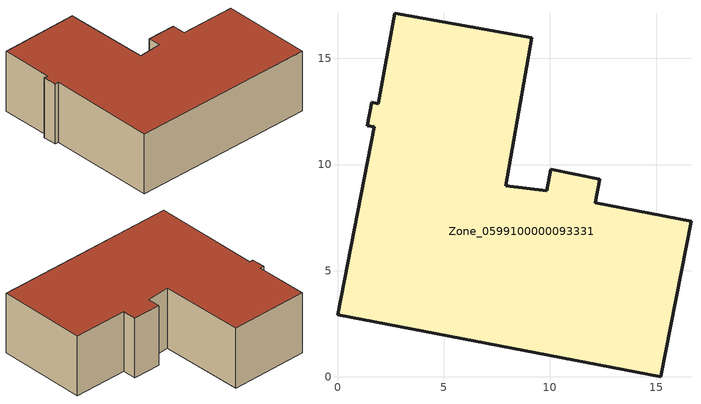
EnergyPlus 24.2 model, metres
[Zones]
Zone_0599100000093331
 floor ground (C_G): 1.72,11.78 1.41,11.83 1.6,12.93 1.92,12.87 2.7,17.13 9.14,15.96 7.91,8.99 9.84,8.76 10.03,9.77 12.34,9.31 12.13,8.21 16.64,7.34 15.21,0 0,2.92 z0
 wall outside (C_F): 1.92,12.87 1.6,12.93 1.41,11.83 1.72,11.78 0,2.92 15.21,0 16.64,7.34 12.13,8.21 12.34,9.31 10.03,9.77 9.84,8.76 7.91,8.99 9.14,15.96 2.7,17.13 1.92,12.87 z0:5.17
 roof outside (C_R): 7.91,8.99 9.14,15.96 2.7,17.13 1.92,12.87 1.6,12.93 1.41,11.83 1.72,11.78 0,2.92 15.21,0 16.64,7.34 12.13,8.21 12.34,9.31 10.03,9.77 9.84,8.76 z5.17
[BUILDING]
Pand.0599100000093331: North Axis=0; Terrain=City; Loads Convergence Tolerance Value=0.04; Temperature Convergence Tolerance Value=0.4; Solar Distribution=FullExterior; Maximum Number of Warmup Days=25; Minimum Number of Warmup Days=1
[Site:Location]
Rotterdam.The.Hague.AP_ZH_NLD Design_Conditions: Latitude=51.96; Longitude=4.45; Time Zone=1; Elevation=-4.5
[SITE:GROUNDTEMPERATURE:BUILDINGSURFACE]
18, 18, 18, 18, 18, 18, 18, 18, 18, 18, 18, 18
[MATERIAL] Thermal Absorptance=0.9; Solar Absorptance=0.7; Visible Absorptance=0.7
Name | Roughness | Thickness | Conductivity | Density | Specific Heat
G.D.1965 | MediumSmooth | 0.15 | 1 | 540 | 1210
F.D.1965 | Rough | 0.3 | 0.857143 | 1920 | 840
R.D.1965 | MediumRough | 0.2 | 0.08 | 1500 | 1000
[CONSTRUCTION]
C_G: G.D.1965
C_F: F.D.1965
C_R: R.D.1965
[ZONE]
Zone_0599100000093331: Type=1; Multiplier=1; Ceiling Height=Autocalculate; Volume=Autocalculate; Floor Area=autocalculate; Part of Total Floor Area=Yes
[ZONEINFILTRATION:DESIGNFLOWRATE]
Infil_Zone_0599100000093331: Zone or ZoneList or Space or SpaceList=Zone_0599100000093331; Schedule=AlwaysOn; Design Flow Rate Calculation Method=Flow/Area; Flow Rate per Floor Area=0.0042; Constant Term Coefficient=1; Temperature Term Coefficient=0; Velocity Term Coefficient=0; Velocity Squared Term Coefficient=0
[HVACTEMPLATE:ZONE:IDEALLOADSAIRSYSTEM]
Zone_0599100000093331: Maximum Heating Supply Air Temperature=50; Minimum Cooling Supply Air Temperature=13; Maximum Heating Supply Air Humidity Ratio=0.0156; Minimum Cooling Supply Air Humidity Ratio=0.0077; Heating Limit=NoLimit; Cooling Limit=NoLimit; Dehumidification Control Type=ConstantSensibleHeatRatio; Cooling Sensible Heat Ratio=0.7; Dehumidification Setpoint=60; Humidification Control Type=None; Humidification Setpoint=30; Outdoor Air Method=None; Outdoor Air Flow Rate per Person=0.00944; Outdoor Air Flow Rate per Zone Floor Area=0; Outdoor Air Flow Rate per Zone=0; Demand Controlled Ventilation Type=None; Outdoor Air Economizer Type=NoEconomizer; Heat Recovery Type=None; Sensible Heat Recovery Effectiveness=0.7; Latent Heat Recovery Effectiveness=0.65
[ZONECONTROL:THERMOSTAT]
ThermostatControl_Zone_0599100000093331: Zone or ZoneList=Zone_0599100000093331; Control Type Schedule=DualSetpointControlType; Control 1=Thermostat_Zone_0599100000093331; Temperature Difference Between Cutout And Setpoint=0
[THERMOSTATSETPOINT:DUALSETPOINT]
Thermostat_Zone_0599100000093331: Heating Setpoint Temperature Schedule=HeatingSetpoint_Zone_0599100000093331; Cooling Setpoint Temperature Schedule=CoolingSetpoint_Zone_0599100000093331
[SCHEDULE:COMPACT]
HeatingSetpoint_Zone_0599100000093331: Through: 12/31, For: AllDays, Until: 24:00, 21
CoolingSetpoint_Zone_0599100000093331: Through: 12/31, For: AllDays, Until: 24:00, 24
DualSetpointControlType: Through: 12/31, For: AllDays, Until: 24:00, 4
AlwaysOn: Through: 12/31, For: AllDays, Until: 24:00, 1
